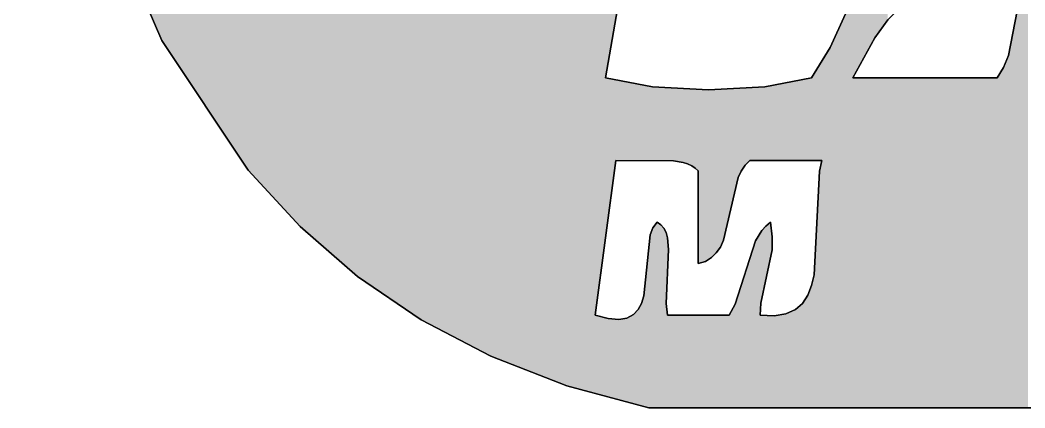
# Model space of a CAD drawing. Extents: x 15.2 to 16.8, y 8.5 to 9.48.
# Drawn here: x 15.3151 to 15.6401, y 8.5017 to 8.627 of the extents above; entities that cross this region are included whole.
import ezdxf

# ---------------------------------------------------------------- set-up
doc = ezdxf.new("R2010")
doc.units = 0
doc.layers.add('LAYER_1', color=7, linetype='CONTINUOUS')

# ---------------------------------------------------------------- blocks, each defined once
blk = doc.blocks.new('*U9')
at = {"layer": 'LAYER_1', "color": 2}
for points in [[(15.48375, 8.51194), (15.47583, 9.26995), (15.48375, 9.27245)], [(15.48389, 8.51189), (15.48375, 9.27245), (15.48389, 9.27249)], [(15.48375, 8.51194), (15.48375, 9.27245), (15.48389, 8.51189)], [(15.48444, 8.51167), (15.48389, 9.27249), (15.48444, 9.27267)], [(15.48389, 8.51189), (15.48389, 9.27249), (15.48444, 8.51167)], [(15.46736, 8.51834), (15.45722, 9.26407), (15.46736, 9.26727)], [(15.46847, 8.5179), (15.46736, 9.26727), (15.46847, 9.26763)], [(15.46736, 8.51834), (15.46736, 9.26727), (15.46847, 8.5179)], [(15.46944, 8.51753), (15.46847, 9.26763), (15.46944, 9.26793)], [(15.46847, 8.5179), (15.46847, 9.26763), (15.46944, 8.51753)], [(15.46972, 8.51742), (15.46944, 9.26793), (15.46972, 9.26802)], [(15.46944, 8.51753), (15.46944, 9.26793), (15.46972, 8.51742)], [(15.47083, 8.51698), (15.46972, 9.26802), (15.47083, 9.26837)], [(15.46972, 8.51742), (15.46972, 9.26802), (15.47083, 8.51698)], [(15.47236, 8.51639), (15.47083, 9.26837), (15.47236, 9.26885)], [(15.47083, 8.51698), (15.47083, 9.26837), (15.47236, 8.51639)], [(15.47583, 8.51503), (15.47236, 9.26885), (15.47583, 9.26995)], [(15.47236, 8.51639), (15.47236, 9.26885), (15.47583, 8.51503)], [(15.47583, 8.51503), (15.47583, 9.26995), (15.48375, 8.51194)], [(15.45722, 8.52365), (15.4518, 9.26236), (15.45722, 9.26407)], [(15.45722, 8.52365), (15.45722, 9.26407), (15.46736, 8.51834)], [(15.44847, 8.52824), (15.44486, 9.26017), (15.44847, 9.26131)], [(15.4518, 8.5265), (15.44847, 9.26131), (15.4518, 9.26236)], [(15.44847, 8.52824), (15.44847, 9.26131), (15.4518, 8.5265)], [(15.4518, 8.5265), (15.4518, 9.26236), (15.45722, 8.52365)], [(15.43861, 8.5344), (15.43319, 9.25551), (15.43861, 9.25819)], [(15.44486, 8.53014), (15.43861, 9.25819), (15.44486, 9.26017)], [(15.43861, 8.5344), (15.43861, 9.25819), (15.44486, 8.53014)], [(15.44486, 8.53014), (15.44486, 9.26017), (15.44847, 8.52824)], [(15.4318, 8.53904), (15.4243, 9.2511), (15.4318, 9.25482)], [(15.43319, 8.5381), (15.4318, 9.25482), (15.43319, 9.25551)], [(15.4318, 8.53904), (15.4318, 9.25482), (15.43319, 8.5381)], [(15.43319, 8.5381), (15.43319, 9.25551), (15.43861, 8.5344)], [(15.4243, 8.54416), (15.41945, 9.2487), (15.4243, 9.2511)], [(15.4243, 8.54416), (15.4243, 9.2511), (15.4318, 8.53904)], [(15.41819, 8.54945), (15.40722, 9.24264), (15.41819, 9.24807)], [(15.41945, 8.54837), (15.41819, 9.24807), (15.41945, 9.2487)], [(15.41819, 8.54945), (15.41819, 9.24807), (15.41945, 8.54837)], [(15.41945, 8.54837), (15.41945, 9.2487), (15.4243, 8.54416)], [(15.40569, 8.56028), (15.39625, 9.2372), (15.40569, 9.24188)], [(15.40584, 8.56015), (15.40569, 9.24188), (15.40584, 9.24195)], [(15.40569, 8.56028), (15.40569, 9.24188), (15.40584, 8.56015)], [(15.40722, 8.55895), (15.40584, 9.24195), (15.40722, 9.24264)], [(15.40584, 8.56015), (15.40584, 9.24195), (15.40722, 8.55895)], [(15.40722, 8.55895), (15.40722, 9.24264), (15.41819, 8.54945)], [(15.39181, 8.57532), (15.38889, 9.23149), (15.39181, 9.235)], [(15.395, 8.57186), (15.39181, 9.235), (15.395, 9.23658)], [(15.39181, 8.57532), (15.39181, 9.235), (15.395, 8.57186)], [(15.39625, 8.57051), (15.395, 9.23658), (15.39625, 9.2372)], [(15.395, 8.57186), (15.395, 9.23658), (15.39625, 8.57051)], [(15.39625, 8.57051), (15.39625, 9.2372), (15.40569, 8.56028)], [(15.38889, 8.57848), (15.38639, 9.22848), (15.38889, 9.23149)], [(15.38889, 8.57848), (15.38889, 9.23149), (15.39181, 8.57532)], [(15.38639, 8.58224), (15.38542, 9.22731), (15.38639, 9.22848)], [(15.38639, 8.58224), (15.38639, 9.22848), (15.38889, 8.57848)], [(15.38542, 8.58369), (15.37736, 9.21762), (15.38542, 9.22731)], [(15.38542, 8.58369), (15.38542, 9.22731), (15.38639, 8.58224)], [(15.37736, 8.5958), (15.37069, 9.20959), (15.37736, 9.21762)], [(15.37736, 8.5958), (15.37736, 9.21762), (15.38542, 8.58369)], [(15.37069, 8.60581), (15.3693, 9.20792), (15.37069, 9.20959)], [(15.37069, 8.60581), (15.37069, 9.20959), (15.37736, 8.5958)], [(15.3693, 8.6079), (15.36847, 9.20692), (15.3693, 9.20792)], [(15.36847, 8.60916), (15.36847, 9.20692), (15.3693, 8.6079)], [(15.3693, 8.6079), (15.3693, 9.20792), (15.37069, 8.60581)], [(15.36847, 8.60916), (15.36555, 9.06843), (15.36847, 9.07834)], [(15.36555, 8.61354), (15.3618, 9.05569), (15.36555, 9.06843)], [(15.36555, 8.61354), (15.36555, 9.06843), (15.36847, 8.60916)], [(15.36098, 8.62042), (15.35972, 9.04862), (15.36098, 9.05288)], [(15.3618, 8.61917), (15.36098, 9.05288), (15.3618, 9.05569)], [(15.36098, 8.62042), (15.36098, 9.05288), (15.3618, 8.61917)], [(15.3618, 8.61917), (15.3618, 9.05569), (15.36555, 8.61354)], [(15.35972, 8.62333), (15.35194, 9.02219), (15.35972, 9.04862)], [(15.35972, 8.62333), (15.35972, 9.04862), (15.36098, 8.62042)], [(15.48444, 8.51167), (15.48444, 9.02833), (15.48736, 8.51054)], [(15.35194, 8.64141), (15.35194, 9.02219), (15.35972, 8.62333)], [(15.48736, 8.51054), (15.48736, 8.96715), (15.48778, 8.51037)], [(15.48778, 8.51037), (15.48778, 8.95833), (15.48889, 8.50994)], [(15.48889, 8.50994), (15.48889, 8.95647), (15.49014, 8.50945)], [(15.49014, 8.50945), (15.49014, 8.95438), (15.49097, 8.50913)], [(15.49097, 8.50913), (15.49097, 8.95299), (15.49167, 8.50886)], [(15.49167, 8.50886), (15.49167, 8.95183), (15.49181, 8.5088)], [(15.49181, 8.5088), (15.49181, 8.95159), (15.49194, 8.50875)], [(15.49194, 8.50875), (15.49194, 8.95137), (15.49542, 8.50782)], [(15.49542, 8.50782), (15.49542, 8.94556), (15.50111, 8.5063)], [(15.595, 8.62611), (15.59153, 8.66673), (15.595, 8.68059)], [(15.59153, 8.62126), (15.59097, 8.66451), (15.59153, 8.66673)], [(15.59097, 8.62024), (15.58778, 8.65175), (15.59097, 8.66451)], [(15.58778, 8.61441), (15.58639, 8.64623), (15.58778, 8.65175)], [(15.64111, 8.50167), (15.63902, 8.63757), (15.64111, 8.64826)], [(15.58639, 8.61188), (15.58486, 8.64011), (15.58639, 8.64623)], [(15.58486, 8.60909), (15.58472, 8.63956), (15.58486, 8.64011)], [(15.58403, 8.50167), (15.5832, 8.63347), (15.58403, 8.63677)], [(15.58445, 8.50167), (15.58403, 8.63677), (15.58445, 8.63845)], [(15.58472, 8.60884), (15.58445, 8.63845), (15.58472, 8.63956)], [(15.63902, 8.50167), (15.63472, 8.61556), (15.63902, 8.63757)], [(15.5832, 8.50167), (15.58222, 8.62957), (15.5832, 8.63347)], [(15.58111, 8.50167), (15.5807, 8.62602), (15.58111, 8.62691)], [(15.58181, 8.50167), (15.58111, 8.62691), (15.58181, 8.62843)], [(15.58209, 8.50167), (15.58181, 8.62843), (15.58209, 8.62903)], [(15.58222, 8.50167), (15.58209, 8.62903), (15.58222, 8.62957)], [(15.58014, 8.50167), (15.57958, 8.62361), (15.58014, 8.62481)], [(15.5807, 8.50167), (15.58014, 8.62481), (15.5807, 8.62602)], [(15.57847, 8.50167), (15.57806, 8.62031), (15.57847, 8.6212)], [(15.57945, 8.50167), (15.57847, 8.6212), (15.57945, 8.62332)], [(15.57958, 8.50167), (15.57945, 8.62332), (15.57958, 8.62361)], [(15.57652, 8.50167), (15.57542, 8.61545), (15.57652, 8.61727)], [(15.57708, 8.50167), (15.57652, 8.61727), (15.57708, 8.61819)], [(15.57791, 8.50167), (15.57708, 8.61819), (15.57791, 8.62)], [(15.57806, 8.50167), (15.57791, 8.62), (15.57806, 8.62031)], [(15.57514, 8.50167), (15.57444, 8.61383), (15.57514, 8.61499)], [(15.57528, 8.50167), (15.57514, 8.61499), (15.57528, 8.61521)], [(15.57542, 8.50167), (15.57528, 8.61521), (15.57542, 8.61545)], [(15.63472, 8.50167), (15.63319, 8.61167), (15.63472, 8.61556)], [(15.57292, 8.58167), (15.57195, 8.60971), (15.57292, 8.61131)], [(15.57361, 8.58167), (15.57292, 8.61131), (15.57361, 8.61245)], [(15.57389, 8.58167), (15.57361, 8.61245), (15.57389, 8.61291)], [(15.57444, 8.58167), (15.57389, 8.61291), (15.57444, 8.61383)], [(15.63319, 8.50167), (15.63181, 8.60945), (15.63319, 8.61167)], [(15.50778, 8.58167), (15.50778, 8.60769), (15.50875, 8.58166)], [(15.50875, 8.58166), (15.50875, 8.6075), (15.51139, 8.58164)], [(15.56681, 8.58167), (15.56584, 8.60731), (15.56681, 8.6075)], [(15.56694, 8.58167), (15.56681, 8.6075), (15.56694, 8.60753)], [(15.56778, 8.58167), (15.56694, 8.60753), (15.56778, 8.60769)], [(15.56792, 8.58167), (15.56778, 8.60769), (15.56792, 8.60772)], [(15.5682, 8.58167), (15.56792, 8.60772), (15.5682, 8.60777)], [(15.56903, 8.58167), (15.5682, 8.60777), (15.56903, 8.60793)], [(15.56917, 8.58167), (15.56903, 8.60793), (15.56917, 8.60796)], [(15.56986, 8.58167), (15.56917, 8.60796), (15.56986, 8.60809)], [(15.57, 8.58167), (15.56986, 8.60809), (15.57, 8.60812)], [(15.57014, 8.58167), (15.57, 8.60812), (15.57014, 8.60814)], [(15.57041, 8.58167), (15.57014, 8.60814), (15.57041, 8.6082)], [(15.57097, 8.58167), (15.57041, 8.6082), (15.57097, 8.6083)], [(15.57111, 8.58167), (15.57097, 8.6083), (15.57111, 8.60833)], [(15.5718, 8.58167), (15.57111, 8.60833), (15.5718, 8.60947)], [(15.57195, 8.58167), (15.5718, 8.60947), (15.57195, 8.60971)], [(15.63181, 8.50167), (15.63111, 8.60833), (15.63181, 8.60945)], [(15.51139, 8.58164), (15.51139, 8.60699), (15.51348, 8.58162)], [(15.51348, 8.58162), (15.51348, 8.60659), (15.515, 8.58161)], [(15.515, 8.58161), (15.515, 8.6063), (15.51514, 8.58161)], [(15.51514, 8.58161), (15.51514, 8.60627), (15.51611, 8.5816)], [(15.51611, 8.5816), (15.51611, 8.60608), (15.51681, 8.5816)], [(15.51681, 8.5816), (15.51681, 8.60595), (15.51847, 8.58159)], [(15.51847, 8.58159), (15.51847, 8.60563), (15.51889, 8.58158)], [(15.51889, 8.58158), (15.51889, 8.60555), (15.51959, 8.58158)], [(15.51959, 8.58158), (15.51959, 8.60541), (15.51972, 8.58158)], [(15.51972, 8.58158), (15.51972, 8.60541), (15.5207, 8.58157)], [(15.5207, 8.58157), (15.5207, 8.60535), (15.52111, 8.58157)], [(15.52111, 8.58157), (15.52111, 8.60533), (15.52236, 8.58156)], [(15.52236, 8.58156), (15.52236, 8.60527), (15.52334, 8.58155)], [(15.52334, 8.58155), (15.52334, 8.60521), (15.52403, 8.58155)], [(15.52403, 8.58155), (15.52403, 8.60518), (15.52444, 8.58154)], [(15.52444, 8.58154), (15.52444, 8.60515), (15.52486, 8.58154)], [(15.52486, 8.58154), (15.52486, 8.60513), (15.52639, 8.58153)], [(15.52639, 8.58153), (15.52639, 8.60505), (15.52722, 8.58138)], [(15.52722, 8.58138), (15.52722, 8.605), (15.52958, 8.58097)], [(15.52958, 8.58097), (15.52958, 8.60488), (15.53097, 8.58055)], [(15.53097, 8.58055), (15.53097, 8.6048), (15.53236, 8.57986)], [(15.53236, 8.57986), (15.53236, 8.60473), (15.53347, 8.57917)], [(15.53347, 8.57917), (15.53347, 8.60467), (15.53444, 8.57833)], [(15.53875, 8.55028), (15.53778, 8.60444), (15.53875, 8.60449)], [(15.54028, 8.55181), (15.53875, 8.60449), (15.54028, 8.60457)], [(15.54042, 8.552), (15.54028, 8.60457), (15.54042, 8.60458)], [(15.54167, 8.55362), (15.54042, 8.60458), (15.54167, 8.60465)], [(15.54264, 8.55583), (15.54167, 8.60465), (15.54264, 8.6047)], [(15.54445, 8.5636), (15.54264, 8.6047), (15.54445, 8.6048)], [(15.54639, 8.57193), (15.54445, 8.6048), (15.54639, 8.6049)], [(15.54736, 8.57612), (15.54639, 8.6049), (15.54736, 8.60495)], [(15.54778, 8.577), (15.54736, 8.60495), (15.54778, 8.60497)], [(15.54833, 8.57819), (15.54778, 8.60497), (15.54833, 8.605)], [(15.54958, 8.58013), (15.54833, 8.605), (15.54958, 8.60507)], [(15.55042, 8.58097), (15.54958, 8.60507), (15.55042, 8.60512)], [(15.55111, 8.58167), (15.55042, 8.60512), (15.55111, 8.60515)], [(15.55278, 8.58167), (15.55111, 8.60515), (15.55278, 8.60524)], [(15.55292, 8.58167), (15.55278, 8.60524), (15.55292, 8.60525)], [(15.55417, 8.58167), (15.55292, 8.60525), (15.55417, 8.60532)], [(15.55444, 8.58167), (15.55417, 8.60532), (15.55444, 8.60533)], [(15.55459, 8.58167), (15.55444, 8.60533), (15.55459, 8.60534)], [(15.55472, 8.58167), (15.55459, 8.60534), (15.55472, 8.60535)], [(15.555, 8.58167), (15.55472, 8.60535), (15.555, 8.60536)], [(15.55597, 8.58167), (15.555, 8.60536), (15.55597, 8.60541)], [(15.55611, 8.58167), (15.55597, 8.60541), (15.55611, 8.60544)], [(15.55625, 8.58167), (15.55611, 8.60544), (15.55625, 8.60547)], [(15.55778, 8.58167), (15.55625, 8.60547), (15.55778, 8.60576)], [(15.55819, 8.58167), (15.55778, 8.60576), (15.55819, 8.60584)], [(15.55834, 8.58167), (15.55819, 8.60584), (15.55834, 8.60587)], [(15.55847, 8.58167), (15.55834, 8.60587), (15.55847, 8.6059)], [(15.55861, 8.58167), (15.55847, 8.6059), (15.55861, 8.60592)], [(15.55889, 8.58167), (15.55861, 8.60592), (15.55889, 8.60598)], [(15.55903, 8.58167), (15.55889, 8.60598), (15.55903, 8.606)], [(15.55916, 8.58167), (15.55903, 8.606), (15.55916, 8.60603)], [(15.55944, 8.58167), (15.55916, 8.60603), (15.55944, 8.60608)], [(15.55972, 8.58167), (15.55944, 8.60608), (15.55972, 8.60614)], [(15.55986, 8.58167), (15.55972, 8.60614), (15.55986, 8.60616)], [(15.56028, 8.58167), (15.55986, 8.60616), (15.56028, 8.60624)], [(15.5607, 8.58167), (15.56028, 8.60624), (15.5607, 8.60632)], [(15.56083, 8.58167), (15.5607, 8.60632), (15.56083, 8.60635)], [(15.56111, 8.58167), (15.56083, 8.60635), (15.56111, 8.6064)], [(15.56125, 8.58167), (15.56111, 8.6064), (15.56125, 8.60643)], [(15.56139, 8.58167), (15.56125, 8.60643), (15.56139, 8.60646)], [(15.56181, 8.58167), (15.56139, 8.60646), (15.56181, 8.60654)], [(15.56194, 8.58167), (15.56181, 8.60654), (15.56194, 8.60657)], [(15.56209, 8.58167), (15.56194, 8.60657), (15.56209, 8.60659)], [(15.56236, 8.58167), (15.56209, 8.60659), (15.56236, 8.60665)], [(15.56278, 8.58167), (15.56236, 8.60665), (15.56278, 8.60673)], [(15.56306, 8.58167), (15.56278, 8.60673), (15.56306, 8.60678)], [(15.56333, 8.58167), (15.56306, 8.60678), (15.56333, 8.60683)], [(15.56375, 8.58167), (15.56333, 8.60683), (15.56375, 8.60691)], [(15.56445, 8.58167), (15.56375, 8.60691), (15.56445, 8.60705)], [(15.56514, 8.58167), (15.56445, 8.60705), (15.56514, 8.60718)], [(15.56584, 8.58167), (15.56514, 8.60718), (15.56584, 8.60731)], [(15.57444, 8.50167), (15.57389, 8.57935), (15.57444, 8.58167)], [(15.57361, 8.50167), (15.57292, 8.56426), (15.57361, 8.57819)], [(15.57389, 8.50167), (15.57361, 8.57819), (15.57389, 8.57935)], [(15.57292, 8.50167), (15.57195, 8.54472), (15.57292, 8.56426)], [(15.51959, 8.50167), (15.51889, 8.55764), (15.51959, 8.5595)], [(15.51972, 8.50167), (15.51959, 8.5595), (15.51972, 8.55986)], [(15.5207, 8.50167), (15.51972, 8.55986), (15.5207, 8.56113)], [(15.52111, 8.50167), (15.5207, 8.56113), (15.52111, 8.56167)], [(15.555, 8.53687), (15.55472, 8.55858), (15.555, 8.55903)], [(15.55597, 8.5415), (15.555, 8.55903), (15.55597, 8.5601)], [(15.55611, 8.54217), (15.55597, 8.5601), (15.55611, 8.56026)], [(15.55625, 8.54282), (15.55611, 8.56026), (15.55625, 8.56041)], [(15.55778, 8.55012), (15.55625, 8.56041), (15.55778, 8.56167)], [(15.51889, 8.50167), (15.51847, 8.55373), (15.51889, 8.55764)], [(15.55292, 8.50167), (15.55278, 8.55524), (15.55292, 8.55569)], [(15.55417, 8.50167), (15.55292, 8.55569), (15.55417, 8.55769)], [(15.55444, 8.50167), (15.55417, 8.55769), (15.55444, 8.55814)], [(15.55459, 8.53366), (15.55444, 8.55814), (15.55459, 8.55836)], [(15.55472, 8.53555), (15.55459, 8.55836), (15.55472, 8.55858)], [(15.51847, 8.50167), (15.51681, 8.53792), (15.51847, 8.55373)], [(15.55278, 8.50167), (15.55111, 8.55002), (15.55278, 8.55524)], [(15.55111, 8.50167), (15.55042, 8.54782), (15.55111, 8.55002)], [(15.55042, 8.50167), (15.54958, 8.54519), (15.55042, 8.54782)], [(15.54958, 8.50167), (15.54833, 8.54127), (15.54958, 8.54519)], [(15.5718, 8.50167), (15.57111, 8.54125), (15.5718, 8.54413)], [(15.57195, 8.50167), (15.5718, 8.54413), (15.57195, 8.54472)], [(15.54778, 8.50167), (15.54736, 8.53822), (15.54778, 8.53952)], [(15.54833, 8.50167), (15.54778, 8.53952), (15.54833, 8.54127)], [(15.57041, 8.50167), (15.57014, 8.53877), (15.57041, 8.53947)], [(15.57097, 8.50167), (15.57041, 8.53947), (15.57097, 8.54088)], [(15.57111, 8.50167), (15.57097, 8.54088), (15.57111, 8.54125)], [(15.51681, 8.50211), (15.51611, 8.53541), (15.51681, 8.53792)], [(15.51681, 8.50211), (15.51681, 8.53792), (15.51847, 8.50167)], [(15.54736, 8.50167), (15.54639, 8.53514), (15.54736, 8.53822)], [(15.56903, 8.50167), (15.5682, 8.53541), (15.56903, 8.53674)], [(15.56917, 8.50167), (15.56903, 8.53674), (15.56917, 8.53696)], [(15.56986, 8.50167), (15.56917, 8.53696), (15.56986, 8.53806)], [(15.57, 8.50167), (15.56986, 8.53806), (15.57, 8.53842)], [(15.57014, 8.50167), (15.57, 8.53842), (15.57014, 8.53877)], [(15.515, 8.50259), (15.51348, 8.53181), (15.515, 8.53347)], [(15.51514, 8.50256), (15.515, 8.53347), (15.51514, 8.53371)], [(15.515, 8.50259), (15.515, 8.53347), (15.51514, 8.50256)], [(15.51611, 8.5023), (15.51514, 8.53371), (15.51611, 8.53541)], [(15.51514, 8.50256), (15.51514, 8.53371), (15.51611, 8.5023)], [(15.51611, 8.5023), (15.51611, 8.53541), (15.51681, 8.50211)], [(15.54639, 8.50167), (15.54445, 8.53167), (15.54639, 8.53514)], [(15.56445, 8.50167), (15.56375, 8.53252), (15.56445, 8.53284)], [(15.56514, 8.50167), (15.56445, 8.53284), (15.56514, 8.53316)], [(15.56584, 8.50167), (15.56514, 8.53316), (15.56584, 8.53347)], [(15.56681, 8.50167), (15.56584, 8.53347), (15.56681, 8.53427)], [(15.56694, 8.50167), (15.56681, 8.53427), (15.56694, 8.53438)], [(15.56778, 8.50167), (15.56694, 8.53438), (15.56778, 8.53507)], [(15.56792, 8.50167), (15.56778, 8.53507), (15.56792, 8.53519)], [(15.5682, 8.50167), (15.56792, 8.53519), (15.5682, 8.53541)], [(15.50111, 8.5063), (15.50111, 8.53167), (15.50444, 8.50541)], [(15.50444, 8.50541), (15.50444, 8.53078), (15.50458, 8.50537)], [(15.50458, 8.50537), (15.50458, 8.53074), (15.50528, 8.50519)], [(15.50528, 8.50519), (15.50528, 8.53056), (15.50778, 8.50452)], [(15.50778, 8.50452), (15.50778, 8.53035), (15.50875, 8.50426)], [(15.51139, 8.50356), (15.50875, 8.53027), (15.51139, 8.53069)], [(15.50875, 8.50426), (15.50875, 8.53027), (15.51139, 8.50356)], [(15.51348, 8.503), (15.51139, 8.53069), (15.51348, 8.53181)], [(15.51139, 8.50356), (15.51139, 8.53069), (15.51348, 8.503)], [(15.51348, 8.503), (15.51348, 8.53181), (15.515, 8.50259)], [(15.55916, 8.50167), (15.55903, 8.53139), (15.55916, 8.53141)], [(15.55944, 8.50167), (15.55916, 8.53141), (15.55944, 8.53146)], [(15.55972, 8.50167), (15.55944, 8.53146), (15.55972, 8.53151)], [(15.55986, 8.50167), (15.55972, 8.53151), (15.55986, 8.53154)], [(15.56028, 8.50167), (15.55986, 8.53154), (15.56028, 8.53162)], [(15.5607, 8.50167), (15.56028, 8.53162), (15.5607, 8.53169)], [(15.56083, 8.50167), (15.5607, 8.53169), (15.56083, 8.53172)], [(15.56111, 8.50167), (15.56083, 8.53172), (15.56111, 8.53177)], [(15.56125, 8.50167), (15.56111, 8.53177), (15.56125, 8.5318)], [(15.56139, 8.50167), (15.56125, 8.5318), (15.56139, 8.53182)], [(15.56181, 8.50167), (15.56139, 8.53182), (15.56181, 8.5319)], [(15.56194, 8.50167), (15.56181, 8.5319), (15.56194, 8.53192)], [(15.56209, 8.50167), (15.56194, 8.53192), (15.56209, 8.53195)], [(15.56236, 8.50167), (15.56209, 8.53195), (15.56236, 8.532)], [(15.56278, 8.50167), (15.56236, 8.532), (15.56278, 8.53208)], [(15.56306, 8.50167), (15.56278, 8.53208), (15.56306, 8.5322)], [(15.56333, 8.50167), (15.56306, 8.5322), (15.56333, 8.53233)], [(15.56375, 8.50167), (15.56333, 8.53233), (15.56375, 8.53252)]]:
    blk.add_solid(points, dxfattribs=at)
at = {"layer": 'LAYER_1', "color": 2, "extrusion": (0, 0, -1)}
for points in [[(-15.48736, 8.51054), (-15.48444, 9.02833), (-15.48736, 8.96715)], [(-15.48778, 8.51037), (-15.48736, 8.96715), (-15.48778, 8.95833)], [(-15.48889, 8.50994), (-15.48778, 8.95833), (-15.48889, 8.95647)], [(-15.49014, 8.50945), (-15.48889, 8.95647), (-15.49014, 8.95438)], [(-15.49097, 8.50913), (-15.49014, 8.95438), (-15.49097, 8.95299)], [(-15.49167, 8.50886), (-15.49097, 8.95299), (-15.49167, 8.95183)], [(-15.49181, 8.5088), (-15.49167, 8.95183), (-15.49181, 8.95159)], [(-15.49194, 8.50875), (-15.49181, 8.95159), (-15.49194, 8.95137)], [(-15.49542, 8.50782), (-15.49194, 8.95137), (-15.49542, 8.94556)], [(-15.50111, 8.5063), (-15.49542, 8.94556), (-15.50111, 8.93856)], [(-15.50111, 8.53167), (-15.50111, 8.93856), (-15.50444, 8.55664)], [(-15.50444, 8.55664), (-15.50111, 8.93856), (-15.50444, 8.93447)], [(-15.50444, 8.60833), (-15.50444, 8.93447), (-15.50458, 8.60915)], [(-15.50458, 8.60915), (-15.50444, 8.93447), (-15.50458, 8.9343)], [(-15.50458, 8.60915), (-15.50458, 8.9343), (-15.50528, 8.61313)], [(-15.50528, 8.61313), (-15.50458, 8.9343), (-15.50528, 8.93365)], [(-15.50528, 8.61313), (-15.50528, 8.93365), (-15.50778, 8.62751)], [(-15.595, 8.62611), (-15.595, 8.68059), (-15.5957, 8.62709)], [(-15.59153, 8.62126), (-15.59153, 8.66673), (-15.595, 8.62611)], [(-15.59097, 8.62024), (-15.59097, 8.66451), (-15.59153, 8.62126)], [(-15.58778, 8.61441), (-15.58778, 8.65175), (-15.59097, 8.62024)], [(-15.58639, 8.61188), (-15.58639, 8.64623), (-15.58778, 8.61441)], [(-15.58486, 8.60909), (-15.58486, 8.64011), (-15.58639, 8.61188)], [(-15.58403, 8.50167), (-15.58403, 8.63677), (-15.58445, 8.50167)], [(-15.58445, 8.60833), (-15.58445, 8.63845), (-15.58472, 8.60884)], [(-15.58472, 8.60884), (-15.58472, 8.63956), (-15.58486, 8.60909)], [(-15.63902, 8.50167), (-15.63902, 8.63757), (-15.64111, 8.50167)], [(-15.5832, 8.50167), (-15.5832, 8.63347), (-15.58403, 8.50167)], [(-15.58111, 8.50167), (-15.58111, 8.62691), (-15.58181, 8.50167)], [(-15.58181, 8.50167), (-15.58181, 8.62843), (-15.58209, 8.50167)], [(-15.58209, 8.50167), (-15.58209, 8.62903), (-15.58222, 8.50167)], [(-15.58222, 8.50167), (-15.58222, 8.62957), (-15.5832, 8.50167)], [(-15.58014, 8.50167), (-15.58014, 8.62481), (-15.5807, 8.50167)], [(-15.5807, 8.50167), (-15.5807, 8.62602), (-15.58111, 8.50167)], [(-15.57847, 8.50167), (-15.57847, 8.6212), (-15.57945, 8.50167)], [(-15.57945, 8.50167), (-15.57945, 8.62332), (-15.57958, 8.50167)], [(-15.57958, 8.50167), (-15.57958, 8.62361), (-15.58014, 8.50167)], [(-15.57652, 8.50167), (-15.57652, 8.61727), (-15.57708, 8.50167)], [(-15.57708, 8.50167), (-15.57708, 8.61819), (-15.57791, 8.50167)], [(-15.57791, 8.50167), (-15.57791, 8.62), (-15.57806, 8.50167)], [(-15.57806, 8.50167), (-15.57806, 8.62031), (-15.57847, 8.50167)], [(-15.57514, 8.50167), (-15.57514, 8.61499), (-15.57528, 8.50167)], [(-15.57528, 8.50167), (-15.57528, 8.61521), (-15.57542, 8.50167)], [(-15.57542, 8.50167), (-15.57542, 8.61545), (-15.57652, 8.50167)], [(-15.63472, 8.50167), (-15.63472, 8.61556), (-15.63902, 8.50167)], [(-15.57292, 8.58167), (-15.57292, 8.61131), (-15.57361, 8.58167)], [(-15.57361, 8.58167), (-15.57361, 8.61245), (-15.57389, 8.58167)], [(-15.57389, 8.58167), (-15.57389, 8.61291), (-15.57444, 8.58167)], [(-15.57444, 8.50167), (-15.57444, 8.61383), (-15.57514, 8.50167)], [(-15.63319, 8.50167), (-15.63319, 8.61167), (-15.63472, 8.50167)], [(-15.50444, 8.55664), (-15.50444, 8.60833), (-15.50458, 8.55771)], [(-15.50458, 8.55771), (-15.50444, 8.60833), (-15.50458, 8.6083)], [(-15.50458, 8.55771), (-15.50458, 8.6083), (-15.50528, 8.5629)], [(-15.50528, 8.5629), (-15.50458, 8.6083), (-15.50528, 8.60817)], [(-15.50528, 8.5629), (-15.50528, 8.60817), (-15.50778, 8.58167)], [(-15.50778, 8.58167), (-15.50528, 8.60817), (-15.50778, 8.60769)], [(-15.50875, 8.58166), (-15.50778, 8.60769), (-15.50875, 8.6075)], [(-15.51139, 8.58164), (-15.50875, 8.6075), (-15.51139, 8.60699)], [(-15.56681, 8.58167), (-15.56681, 8.6075), (-15.56694, 8.58167)], [(-15.56694, 8.58167), (-15.56694, 8.60753), (-15.56778, 8.58167)], [(-15.56778, 8.58167), (-15.56778, 8.60769), (-15.56792, 8.58167)], [(-15.56792, 8.58167), (-15.56792, 8.60772), (-15.5682, 8.58167)], [(-15.5682, 8.58167), (-15.5682, 8.60777), (-15.56903, 8.58167)], [(-15.56903, 8.58167), (-15.56903, 8.60793), (-15.56917, 8.58167)], [(-15.56917, 8.58167), (-15.56917, 8.60796), (-15.56986, 8.58167)], [(-15.56986, 8.58167), (-15.56986, 8.60809), (-15.57, 8.58167)], [(-15.57, 8.58167), (-15.57, 8.60812), (-15.57014, 8.58167)], [(-15.57014, 8.58167), (-15.57014, 8.60814), (-15.57041, 8.58167)], [(-15.57041, 8.58167), (-15.57041, 8.6082), (-15.57097, 8.58167)], [(-15.57097, 8.58167), (-15.57097, 8.6083), (-15.57111, 8.58167)], [(-15.57111, 8.58167), (-15.57111, 8.60833), (-15.5718, 8.58167)], [(-15.5718, 8.58167), (-15.5718, 8.60947), (-15.57195, 8.58167)], [(-15.57195, 8.58167), (-15.57195, 8.60971), (-15.57292, 8.58167)], [(-15.58445, 8.50167), (-15.58445, 8.60833), (-15.58472, 8.50167)], [(-15.58472, 8.50167), (-15.58445, 8.60833), (-15.58472, 8.60833)], [(-15.58472, 8.50167), (-15.58472, 8.60833), (-15.58486, 8.50167)], [(-15.58486, 8.50167), (-15.58472, 8.60833), (-15.58486, 8.60833)], [(-15.58486, 8.50167), (-15.58486, 8.60833), (-15.58639, 8.50167)], [(-15.58639, 8.50167), (-15.58486, 8.60833), (-15.58639, 8.60833)], [(-15.58639, 8.50167), (-15.58639, 8.60833), (-15.58778, 8.50167)], [(-15.58778, 8.50167), (-15.58639, 8.60833), (-15.58778, 8.60833)], [(-15.58778, 8.50167), (-15.58778, 8.60833), (-15.59097, 8.50167)], [(-15.59097, 8.50167), (-15.58778, 8.60833), (-15.59097, 8.60833)], [(-15.59097, 8.50167), (-15.59097, 8.60833), (-15.59153, 8.50167)], [(-15.59153, 8.50167), (-15.59097, 8.60833), (-15.59153, 8.60833)], [(-15.59153, 8.50167), (-15.59153, 8.60833), (-15.595, 8.50167)], [(-15.595, 8.50167), (-15.59153, 8.60833), (-15.595, 8.60833)], [(-15.595, 8.50167), (-15.595, 8.60833), (-15.5957, 8.50167)], [(-15.5957, 8.50167), (-15.595, 8.60833), (-15.5957, 8.60833)], [(-15.5957, 8.50167), (-15.5957, 8.60833), (-15.59597, 8.50167)], [(-15.59597, 8.50167), (-15.5957, 8.60833), (-15.59597, 8.60833)], [(-15.59597, 8.50167), (-15.59597, 8.60833), (-15.59639, 8.50167)], [(-15.59639, 8.50167), (-15.59597, 8.60833), (-15.59639, 8.60833)], [(-15.59639, 8.50167), (-15.59639, 8.60833), (-15.59667, 8.50167)], [(-15.59667, 8.50167), (-15.59639, 8.60833), (-15.59667, 8.60833)], [(-15.59667, 8.50167), (-15.59667, 8.60833), (-15.59778, 8.50167)], [(-15.59778, 8.50167), (-15.59667, 8.60833), (-15.59778, 8.60833)], [(-15.59778, 8.50167), (-15.59778, 8.60833), (-15.59819, 8.50167)], [(-15.59819, 8.50167), (-15.59778, 8.60833), (-15.59819, 8.60833)], [(-15.59819, 8.50167), (-15.59819, 8.60833), (-15.59847, 8.50167)], [(-15.59847, 8.50167), (-15.59819, 8.60833), (-15.59847, 8.60833)], [(-15.59847, 8.50167), (-15.59847, 8.60833), (-15.5993, 8.50167)], [(-15.5993, 8.50167), (-15.59847, 8.60833), (-15.5993, 8.60833)], [(-15.5993, 8.50167), (-15.5993, 8.60833), (-15.59986, 8.50167)], [(-15.59986, 8.50167), (-15.5993, 8.60833), (-15.59986, 8.60833)], [(-15.59986, 8.50167), (-15.59986, 8.60833), (-15.60042, 8.50167)], [(-15.60042, 8.50167), (-15.59986, 8.60833), (-15.60042, 8.60833)], [(-15.60042, 8.50167), (-15.60042, 8.60833), (-15.60111, 8.50167)], [(-15.60111, 8.50167), (-15.60042, 8.60833), (-15.60111, 8.60833)], [(-15.60111, 8.50167), (-15.60111, 8.60833), (-15.60139, 8.50167)], [(-15.60139, 8.50167), (-15.60111, 8.60833), (-15.60139, 8.60833)], [(-15.60139, 8.50167), (-15.60139, 8.60833), (-15.60181, 8.50167)], [(-15.60181, 8.50167), (-15.60139, 8.60833), (-15.60181, 8.60833)], [(-15.60181, 8.50167), (-15.60181, 8.60833), (-15.60389, 8.50167)], [(-15.60389, 8.50167), (-15.60181, 8.60833), (-15.60389, 8.60833)], [(-15.60389, 8.50167), (-15.60389, 8.60833), (-15.60444, 8.50167)], [(-15.60444, 8.50167), (-15.60389, 8.60833), (-15.60444, 8.60833)], [(-15.60444, 8.50167), (-15.60444, 8.60833), (-15.60639, 8.50167)], [(-15.60639, 8.50167), (-15.60444, 8.60833), (-15.60639, 8.60833)], [(-15.60639, 8.50167), (-15.60639, 8.60833), (-15.6075, 8.50167)], [(-15.6075, 8.50167), (-15.60639, 8.60833), (-15.6075, 8.60833)], [(-15.6075, 8.50167), (-15.6075, 8.60833), (-15.60916, 8.50167)], [(-15.60916, 8.50167), (-15.6075, 8.60833), (-15.60916, 8.60833)], [(-15.60916, 8.50167), (-15.60916, 8.60833), (-15.61208, 8.50167)], [(-15.61208, 8.50167), (-15.60916, 8.60833), (-15.61208, 8.60833)], [(-15.61208, 8.50167), (-15.61208, 8.60833), (-15.61222, 8.50167)], [(-15.61222, 8.50167), (-15.61208, 8.60833), (-15.61222, 8.60833)], [(-15.61222, 8.50167), (-15.61222, 8.60833), (-15.61292, 8.50167)], [(-15.61292, 8.50167), (-15.61222, 8.60833), (-15.61292, 8.60833)], [(-15.61292, 8.50167), (-15.61292, 8.60833), (-15.61514, 8.50167)], [(-15.61514, 8.50167), (-15.61292, 8.60833), (-15.61514, 8.60833)], [(-15.61514, 8.50167), (-15.61514, 8.60833), (-15.6175, 8.50167)], [(-15.6175, 8.50167), (-15.61514, 8.60833), (-15.6175, 8.60833)], [(-15.6175, 8.50167), (-15.6175, 8.60833), (-15.61778, 8.50167)], [(-15.61778, 8.50167), (-15.6175, 8.60833), (-15.61778, 8.60833)], [(-15.61778, 8.50167), (-15.61778, 8.60833), (-15.62069, 8.50167)], [(-15.62069, 8.50167), (-15.61778, 8.60833), (-15.62069, 8.60833)], [(-15.62069, 8.50167), (-15.62069, 8.60833), (-15.62181, 8.50167)], [(-15.62181, 8.50167), (-15.62069, 8.60833), (-15.62181, 8.60833)], [(-15.62181, 8.50167), (-15.62181, 8.60833), (-15.62444, 8.50167)], [(-15.62444, 8.50167), (-15.62181, 8.60833), (-15.62444, 8.60833)], [(-15.62444, 8.50167), (-15.62444, 8.60833), (-15.62486, 8.50167)], [(-15.62486, 8.50167), (-15.62444, 8.60833), (-15.62486, 8.60833)], [(-15.62486, 8.50167), (-15.62486, 8.60833), (-15.62736, 8.50167)], [(-15.62736, 8.50167), (-15.62486, 8.60833), (-15.62736, 8.60833)], [(-15.62736, 8.50167), (-15.62736, 8.60833), (-15.62778, 8.50167)], [(-15.62778, 8.50167), (-15.62736, 8.60833), (-15.62778, 8.60833)], [(-15.62778, 8.50167), (-15.62778, 8.60833), (-15.62806, 8.50167)], [(-15.62806, 8.50167), (-15.62778, 8.60833), (-15.62806, 8.60833)], [(-15.62806, 8.50167), (-15.62806, 8.60833), (-15.63111, 8.50167)], [(-15.63111, 8.50167), (-15.62806, 8.60833), (-15.63111, 8.60833)], [(-15.63111, 8.50167), (-15.63111, 8.60833), (-15.63181, 8.50167)], [(-15.63181, 8.50167), (-15.63181, 8.60945), (-15.63319, 8.50167)], [(-15.51348, 8.58162), (-15.51139, 8.60699), (-15.51348, 8.60659)], [(-15.515, 8.58161), (-15.51348, 8.60659), (-15.515, 8.6063)], [(-15.51514, 8.58161), (-15.515, 8.6063), (-15.51514, 8.60627)], [(-15.51611, 8.5816), (-15.51514, 8.60627), (-15.51611, 8.60608)], [(-15.51681, 8.5816), (-15.51611, 8.60608), (-15.51681, 8.60595)], [(-15.51847, 8.58159), (-15.51681, 8.60595), (-15.51847, 8.60563)], [(-15.51889, 8.58158), (-15.51847, 8.60563), (-15.51889, 8.60555)], [(-15.51959, 8.58158), (-15.51889, 8.60555), (-15.51959, 8.60541)], [(-15.51972, 8.58158), (-15.51959, 8.60541), (-15.51972, 8.60541)], [(-15.5207, 8.58157), (-15.51972, 8.60541), (-15.5207, 8.60535)], [(-15.52111, 8.58157), (-15.5207, 8.60535), (-15.52111, 8.60533)], [(-15.52236, 8.58156), (-15.52111, 8.60533), (-15.52236, 8.60527)], [(-15.52334, 8.58155), (-15.52236, 8.60527), (-15.52334, 8.60521)], [(-15.52403, 8.58155), (-15.52334, 8.60521), (-15.52403, 8.60518)], [(-15.52444, 8.58154), (-15.52403, 8.60518), (-15.52444, 8.60515)], [(-15.52486, 8.58154), (-15.52444, 8.60515), (-15.52486, 8.60513)], [(-15.52639, 8.58153), (-15.52486, 8.60513), (-15.52639, 8.60505)], [(-15.52722, 8.58138), (-15.52639, 8.60505), (-15.52722, 8.605)], [(-15.52958, 8.58097), (-15.52722, 8.605), (-15.52958, 8.60488)], [(-15.53097, 8.58055), (-15.52958, 8.60488), (-15.53097, 8.6048)], [(-15.53236, 8.57986), (-15.53097, 8.6048), (-15.53236, 8.60473)], [(-15.53347, 8.57917), (-15.53236, 8.60473), (-15.53347, 8.60467)], [(-15.53444, 8.57833), (-15.53347, 8.60467), (-15.53444, 8.60462)], [(-15.53444, 8.54834), (-15.53444, 8.60462), (-15.5368, 8.54903)], [(-15.5368, 8.54903), (-15.53444, 8.60462), (-15.5368, 8.60449)], [(-15.5368, 8.54903), (-15.5368, 8.60449), (-15.53778, 8.54966)], [(-15.53778, 8.54966), (-15.5368, 8.60449), (-15.53778, 8.60444)], [(-15.53778, 8.54966), (-15.53778, 8.60444), (-15.53875, 8.55028)], [(-15.53875, 8.55028), (-15.53875, 8.60449), (-15.54028, 8.55181)], [(-15.54028, 8.55181), (-15.54028, 8.60457), (-15.54042, 8.552)], [(-15.54042, 8.552), (-15.54042, 8.60458), (-15.54167, 8.55362)], [(-15.54167, 8.55362), (-15.54167, 8.60465), (-15.54264, 8.55583)], [(-15.54264, 8.55583), (-15.54264, 8.6047), (-15.54445, 8.5636)], [(-15.54445, 8.5636), (-15.54445, 8.6048), (-15.54639, 8.57193)], [(-15.54639, 8.57193), (-15.54639, 8.6049), (-15.54736, 8.57612)], [(-15.54736, 8.57612), (-15.54736, 8.60495), (-15.54778, 8.577)], [(-15.54778, 8.577), (-15.54778, 8.60497), (-15.54833, 8.57819)], [(-15.54833, 8.57819), (-15.54833, 8.605), (-15.54958, 8.58013)], [(-15.54958, 8.58013), (-15.54958, 8.60507), (-15.55042, 8.58097)], [(-15.55042, 8.58097), (-15.55042, 8.60512), (-15.55111, 8.58167)], [(-15.55111, 8.58167), (-15.55111, 8.60515), (-15.55278, 8.58167)], [(-15.55278, 8.58167), (-15.55278, 8.60524), (-15.55292, 8.58167)], [(-15.55292, 8.58167), (-15.55292, 8.60525), (-15.55417, 8.58167)], [(-15.55417, 8.58167), (-15.55417, 8.60532), (-15.55444, 8.58167)], [(-15.55444, 8.58167), (-15.55444, 8.60533), (-15.55459, 8.58167)], [(-15.55459, 8.58167), (-15.55459, 8.60534), (-15.55472, 8.58167)], [(-15.55472, 8.58167), (-15.55472, 8.60535), (-15.555, 8.58167)], [(-15.555, 8.58167), (-15.555, 8.60536), (-15.55597, 8.58167)], [(-15.55597, 8.58167), (-15.55597, 8.60541), (-15.55611, 8.58167)], [(-15.55611, 8.58167), (-15.55611, 8.60544), (-15.55625, 8.58167)], [(-15.55625, 8.58167), (-15.55625, 8.60547), (-15.55778, 8.58167)], [(-15.55778, 8.58167), (-15.55778, 8.60576), (-15.55819, 8.58167)], [(-15.55819, 8.58167), (-15.55819, 8.60584), (-15.55834, 8.58167)], [(-15.55834, 8.58167), (-15.55834, 8.60587), (-15.55847, 8.58167)], [(-15.55847, 8.58167), (-15.55847, 8.6059), (-15.55861, 8.58167)], [(-15.55861, 8.58167), (-15.55861, 8.60592), (-15.55889, 8.58167)], [(-15.55889, 8.58167), (-15.55889, 8.60598), (-15.55903, 8.58167)], [(-15.55903, 8.58167), (-15.55903, 8.606), (-15.55916, 8.58167)], [(-15.55916, 8.58167), (-15.55916, 8.60603), (-15.55944, 8.58167)], [(-15.55944, 8.58167), (-15.55944, 8.60608), (-15.55972, 8.58167)], [(-15.55972, 8.58167), (-15.55972, 8.60614), (-15.55986, 8.58167)], [(-15.55986, 8.58167), (-15.55986, 8.60616), (-15.56028, 8.58167)], [(-15.56028, 8.58167), (-15.56028, 8.60624), (-15.5607, 8.58167)], [(-15.5607, 8.58167), (-15.5607, 8.60632), (-15.56083, 8.58167)], [(-15.56083, 8.58167), (-15.56083, 8.60635), (-15.56111, 8.58167)], [(-15.56111, 8.58167), (-15.56111, 8.6064), (-15.56125, 8.58167)], [(-15.56125, 8.58167), (-15.56125, 8.60643), (-15.56139, 8.58167)], [(-15.56139, 8.58167), (-15.56139, 8.60646), (-15.56181, 8.58167)], [(-15.56181, 8.58167), (-15.56181, 8.60654), (-15.56194, 8.58167)], [(-15.56194, 8.58167), (-15.56194, 8.60657), (-15.56209, 8.58167)], [(-15.56209, 8.58167), (-15.56209, 8.60659), (-15.56236, 8.58167)], [(-15.56236, 8.58167), (-15.56236, 8.60665), (-15.56278, 8.58167)], [(-15.56278, 8.58167), (-15.56278, 8.60673), (-15.56306, 8.58167)], [(-15.56306, 8.58167), (-15.56306, 8.60678), (-15.56333, 8.58167)], [(-15.56333, 8.58167), (-15.56333, 8.60683), (-15.56375, 8.58167)], [(-15.56375, 8.58167), (-15.56375, 8.60691), (-15.56445, 8.58167)], [(-15.56445, 8.58167), (-15.56445, 8.60705), (-15.56514, 8.58167)], [(-15.56514, 8.58167), (-15.56514, 8.60718), (-15.56584, 8.58167)], [(-15.56584, 8.58167), (-15.56584, 8.60731), (-15.56681, 8.58167)], [(-15.57361, 8.50167), (-15.57361, 8.57819), (-15.57389, 8.50167)], [(-15.57389, 8.50167), (-15.57389, 8.57935), (-15.57444, 8.50167)], [(-15.57292, 8.50167), (-15.57292, 8.56426), (-15.57361, 8.50167)], [(-15.51959, 8.50167), (-15.51959, 8.5595), (-15.51972, 8.50167)], [(-15.51972, 8.50167), (-15.51972, 8.55986), (-15.5207, 8.50167)], [(-15.5207, 8.50167), (-15.5207, 8.56113), (-15.52111, 8.50167)], [(-15.52111, 8.50167), (-15.52111, 8.56167), (-15.52236, 8.50167)], [(-15.52236, 8.50167), (-15.52111, 8.56167), (-15.52236, 8.56083)], [(-15.52236, 8.50167), (-15.52236, 8.56083), (-15.52334, 8.50167)], [(-15.52334, 8.50167), (-15.52236, 8.56083), (-15.52334, 8.55972)], [(-15.52334, 8.50167), (-15.52334, 8.55972), (-15.52403, 8.50167)], [(-15.52403, 8.50167), (-15.52334, 8.55972), (-15.52403, 8.55834)], [(-15.555, 8.53687), (-15.555, 8.55903), (-15.55597, 8.5415)], [(-15.55597, 8.5415), (-15.55597, 8.5601), (-15.55611, 8.54217)], [(-15.55611, 8.54217), (-15.55611, 8.56026), (-15.55625, 8.54282)], [(-15.55625, 8.54282), (-15.55625, 8.56041), (-15.55778, 8.55012)], [(-15.55778, 8.55012), (-15.55778, 8.56167), (-15.55819, 8.5521)], [(-15.55819, 8.5521), (-15.55778, 8.56167), (-15.55819, 8.55815)], [(-15.51889, 8.50167), (-15.51889, 8.55764), (-15.51959, 8.50167)], [(-15.52403, 8.53541), (-15.52403, 8.55834), (-15.52444, 8.54409)], [(-15.52444, 8.54409), (-15.52403, 8.55834), (-15.52444, 8.55667)], [(-15.52444, 8.54409), (-15.52444, 8.55667), (-15.52486, 8.55291)], [(-15.55292, 8.50167), (-15.55292, 8.55569), (-15.55417, 8.50167)], [(-15.55417, 8.50167), (-15.55417, 8.55769), (-15.55444, 8.50167)], [(-15.55444, 8.53167), (-15.55444, 8.55814), (-15.55459, 8.53366)], [(-15.55459, 8.53366), (-15.55459, 8.55836), (-15.55472, 8.53555)], [(-15.55472, 8.53555), (-15.55472, 8.55858), (-15.555, 8.53687)], [(-15.55819, 8.5521), (-15.55819, 8.55815), (-15.55834, 8.55278)], [(-15.55834, 8.55278), (-15.55819, 8.55815), (-15.55834, 8.55694)], [(-15.51847, 8.50167), (-15.51847, 8.55373), (-15.51889, 8.50167)], [(-15.55278, 8.50167), (-15.55278, 8.55524), (-15.55292, 8.50167)], [(-15.55111, 8.50167), (-15.55111, 8.55002), (-15.55278, 8.50167)], [(-15.55042, 8.50167), (-15.55042, 8.54782), (-15.55111, 8.50167)], [(-15.54958, 8.50167), (-15.54958, 8.54519), (-15.55042, 8.50167)], [(-15.5718, 8.50167), (-15.5718, 8.54413), (-15.57195, 8.50167)], [(-15.57195, 8.50167), (-15.57195, 8.54472), (-15.57292, 8.50167)], [(-15.54778, 8.50167), (-15.54778, 8.53952), (-15.54833, 8.50167)], [(-15.54833, 8.50167), (-15.54833, 8.54127), (-15.54958, 8.50167)], [(-15.57041, 8.50167), (-15.57041, 8.53947), (-15.57097, 8.50167)], [(-15.57097, 8.50167), (-15.57097, 8.54088), (-15.57111, 8.50167)], [(-15.57111, 8.50167), (-15.57111, 8.54125), (-15.5718, 8.50167)], [(-15.54736, 8.50167), (-15.54736, 8.53822), (-15.54778, 8.50167)], [(-15.56903, 8.50167), (-15.56903, 8.53674), (-15.56917, 8.50167)], [(-15.56917, 8.50167), (-15.56917, 8.53696), (-15.56986, 8.50167)], [(-15.56986, 8.50167), (-15.56986, 8.53806), (-15.57, 8.50167)], [(-15.57, 8.50167), (-15.57, 8.53842), (-15.57014, 8.50167)], [(-15.57014, 8.50167), (-15.57014, 8.53877), (-15.57041, 8.50167)], [(-15.52403, 8.50167), (-15.52403, 8.53541), (-15.52444, 8.50167)], [(-15.52444, 8.50167), (-15.52403, 8.53541), (-15.52444, 8.53167)], [(-15.54639, 8.50167), (-15.54639, 8.53514), (-15.54736, 8.50167)], [(-15.56445, 8.50167), (-15.56445, 8.53284), (-15.56514, 8.50167)], [(-15.56514, 8.50167), (-15.56514, 8.53316), (-15.56584, 8.50167)], [(-15.56584, 8.50167), (-15.56584, 8.53347), (-15.56681, 8.50167)], [(-15.56681, 8.50167), (-15.56681, 8.53427), (-15.56694, 8.50167)], [(-15.56694, 8.50167), (-15.56694, 8.53438), (-15.56778, 8.50167)], [(-15.56778, 8.50167), (-15.56778, 8.53507), (-15.56792, 8.50167)], [(-15.56792, 8.50167), (-15.56792, 8.53519), (-15.5682, 8.50167)], [(-15.5682, 8.50167), (-15.5682, 8.53541), (-15.56903, 8.50167)], [(-15.50444, 8.50541), (-15.50111, 8.53167), (-15.50444, 8.53078)], [(-15.50458, 8.50537), (-15.50444, 8.53078), (-15.50458, 8.53074)], [(-15.50528, 8.50519), (-15.50458, 8.53074), (-15.50528, 8.53056)], [(-15.50778, 8.50452), (-15.50528, 8.53056), (-15.50778, 8.53035)], [(-15.50875, 8.50426), (-15.50778, 8.53035), (-15.50875, 8.53027)], [(-15.52444, 8.50167), (-15.52444, 8.53167), (-15.52486, 8.50167)], [(-15.52486, 8.50167), (-15.52444, 8.53167), (-15.52486, 8.53167)], [(-15.52486, 8.50167), (-15.52486, 8.53167), (-15.52639, 8.50167)], [(-15.52639, 8.50167), (-15.52486, 8.53167), (-15.52639, 8.53167)], [(-15.52639, 8.50167), (-15.52639, 8.53167), (-15.52722, 8.50167)], [(-15.52722, 8.50167), (-15.52639, 8.53167), (-15.52722, 8.53167)], [(-15.52722, 8.50167), (-15.52722, 8.53167), (-15.52958, 8.50167)], [(-15.52958, 8.50167), (-15.52722, 8.53167), (-15.52958, 8.53167)], [(-15.52958, 8.50167), (-15.52958, 8.53167), (-15.53097, 8.50167)], [(-15.53097, 8.50167), (-15.52958, 8.53167), (-15.53097, 8.53167)], [(-15.53097, 8.50167), (-15.53097, 8.53167), (-15.53236, 8.50167)], [(-15.53236, 8.50167), (-15.53097, 8.53167), (-15.53236, 8.53167)], [(-15.53236, 8.50167), (-15.53236, 8.53167), (-15.53347, 8.50167)], [(-15.53347, 8.50167), (-15.53236, 8.53167), (-15.53347, 8.53167)], [(-15.53347, 8.50167), (-15.53347, 8.53167), (-15.53444, 8.50167)], [(-15.53444, 8.50167), (-15.53347, 8.53167), (-15.53444, 8.53167)], [(-15.53444, 8.50167), (-15.53444, 8.53167), (-15.5368, 8.50167)], [(-15.5368, 8.50167), (-15.53444, 8.53167), (-15.5368, 8.53167)], [(-15.5368, 8.50167), (-15.5368, 8.53167), (-15.53778, 8.50167)], [(-15.53778, 8.50167), (-15.5368, 8.53167), (-15.53778, 8.53167)], [(-15.53778, 8.50167), (-15.53778, 8.53167), (-15.53875, 8.50167)], [(-15.53875, 8.50167), (-15.53778, 8.53167), (-15.53875, 8.53167)], [(-15.53875, 8.50167), (-15.53875, 8.53167), (-15.54028, 8.50167)], [(-15.54028, 8.50167), (-15.53875, 8.53167), (-15.54028, 8.53167)], [(-15.54028, 8.50167), (-15.54028, 8.53167), (-15.54042, 8.50167)], [(-15.54042, 8.50167), (-15.54028, 8.53167), (-15.54042, 8.53167)], [(-15.54042, 8.50167), (-15.54042, 8.53167), (-15.54167, 8.50167)], [(-15.54167, 8.50167), (-15.54042, 8.53167), (-15.54167, 8.53167)], [(-15.54167, 8.50167), (-15.54167, 8.53167), (-15.54264, 8.50167)], [(-15.54264, 8.50167), (-15.54167, 8.53167), (-15.54264, 8.53167)], [(-15.54264, 8.50167), (-15.54264, 8.53167), (-15.54445, 8.50167)], [(-15.54445, 8.50167), (-15.54264, 8.53167), (-15.54445, 8.53167)], [(-15.54445, 8.50167), (-15.54445, 8.53167), (-15.54639, 8.50167)], [(-15.55444, 8.50167), (-15.55444, 8.53167), (-15.55459, 8.50167)], [(-15.55459, 8.50167), (-15.55444, 8.53167), (-15.55459, 8.53166)], [(-15.55459, 8.50167), (-15.55459, 8.53166), (-15.55472, 8.50167)], [(-15.55472, 8.50167), (-15.55459, 8.53166), (-15.55472, 8.53165)], [(-15.55472, 8.50167), (-15.55472, 8.53165), (-15.555, 8.50167)], [(-15.555, 8.50167), (-15.55472, 8.53165), (-15.555, 8.53164)], [(-15.555, 8.50167), (-15.555, 8.53164), (-15.55597, 8.50167)], [(-15.55597, 8.50167), (-15.555, 8.53164), (-15.55597, 8.53158)], [(-15.55597, 8.50167), (-15.55597, 8.53158), (-15.55611, 8.50167)], [(-15.55611, 8.50167), (-15.55597, 8.53158), (-15.55611, 8.53157)], [(-15.55611, 8.50167), (-15.55611, 8.53157), (-15.55625, 8.50167)], [(-15.55625, 8.50167), (-15.55611, 8.53157), (-15.55625, 8.53156)], [(-15.55625, 8.50167), (-15.55625, 8.53156), (-15.55778, 8.50167)], [(-15.55778, 8.50167), (-15.55625, 8.53156), (-15.55778, 8.53146)], [(-15.55778, 8.50167), (-15.55778, 8.53146), (-15.55819, 8.50167)], [(-15.55819, 8.50167), (-15.55778, 8.53146), (-15.55819, 8.53144)], [(-15.55819, 8.50167), (-15.55819, 8.53144), (-15.55834, 8.50167)], [(-15.55834, 8.50167), (-15.55819, 8.53144), (-15.55834, 8.53143)], [(-15.55834, 8.50167), (-15.55834, 8.53143), (-15.55847, 8.50167)], [(-15.55847, 8.50167), (-15.55834, 8.53143), (-15.55847, 8.53142)], [(-15.55847, 8.50167), (-15.55847, 8.53142), (-15.55861, 8.50167)], [(-15.55861, 8.50167), (-15.55847, 8.53142), (-15.55861, 8.53141)], [(-15.55861, 8.50167), (-15.55861, 8.53141), (-15.55889, 8.50167)], [(-15.55889, 8.50167), (-15.55861, 8.53141), (-15.55889, 8.53139)], [(-15.55889, 8.50167), (-15.55889, 8.53139), (-15.55903, 8.50167)], [(-15.55903, 8.50167), (-15.55889, 8.53139), (-15.55903, 8.53139)], [(-15.55903, 8.50167), (-15.55903, 8.53139), (-15.55916, 8.50167)], [(-15.55916, 8.50167), (-15.55916, 8.53141), (-15.55944, 8.50167)], [(-15.55944, 8.50167), (-15.55944, 8.53146), (-15.55972, 8.50167)], [(-15.55972, 8.50167), (-15.55972, 8.53151), (-15.55986, 8.50167)], [(-15.55986, 8.50167), (-15.55986, 8.53154), (-15.56028, 8.50167)], [(-15.56028, 8.50167), (-15.56028, 8.53162), (-15.5607, 8.50167)], [(-15.5607, 8.50167), (-15.5607, 8.53169), (-15.56083, 8.50167)], [(-15.56083, 8.50167), (-15.56083, 8.53172), (-15.56111, 8.50167)], [(-15.56111, 8.50167), (-15.56111, 8.53177), (-15.56125, 8.50167)], [(-15.56125, 8.50167), (-15.56125, 8.5318), (-15.56139, 8.50167)], [(-15.56139, 8.50167), (-15.56139, 8.53182), (-15.56181, 8.50167)], [(-15.56181, 8.50167), (-15.56181, 8.5319), (-15.56194, 8.50167)], [(-15.56194, 8.50167), (-15.56194, 8.53192), (-15.56209, 8.50167)], [(-15.56209, 8.50167), (-15.56209, 8.53195), (-15.56236, 8.50167)], [(-15.56236, 8.50167), (-15.56236, 8.532), (-15.56278, 8.50167)], [(-15.56278, 8.50167), (-15.56278, 8.53208), (-15.56306, 8.50167)], [(-15.56306, 8.50167), (-15.56306, 8.5322), (-15.56333, 8.50167)], [(-15.56333, 8.50167), (-15.56333, 8.53233), (-15.56375, 8.50167)], [(-15.56375, 8.50167), (-15.56375, 8.53252), (-15.56445, 8.50167)]]:
    blk.add_solid(points, dxfattribs=at)
blk = doc.blocks.new('BLOCK_3')
at = {"layer": 'LAYER_1'}
for points in [[(16.38515, 8.50167), (15.51847, 8.50167), (15.49194, 8.50875), (15.46736, 8.51834), (15.44486, 8.53014), (15.4243, 8.54416), (15.40569, 8.56028), (15.38889, 8.57848), (15.36098, 8.62042), (15.34, 8.66916), (15.32555, 8.72389), (15.31514, 8.84833)], [(15.59819, 8.62958), (15.5957, 8.62709), (15.59153, 8.62126), (15.58445, 8.60833), (15.63111, 8.60833), (15.63319, 8.61167), (15.63472, 8.61556), (15.64181, 8.6518)], [(15.63111, 8.60833), (15.58445, 8.60833), (15.59153, 8.62126), (15.5957, 8.62709), (15.59819, 8.62958), (15.60111, 8.63167), (15.66111, 8.85167)], [(15.64181, 8.6518), (15.63472, 8.61556), (15.63319, 8.61167), (15.63111, 8.60833)], [(15.51959, 8.60541), (15.53778, 8.60444), (15.55597, 8.60541), (15.57111, 8.60833), (15.57708, 8.61819), (15.58209, 8.62903)], [(15.54445, 8.83834), (15.50444, 8.60833), (15.51959, 8.60541)], [(15.50444, 8.60833), (15.54445, 8.83834)], [(15.58209, 8.62903), (15.57708, 8.61819), (15.57111, 8.60833), (15.55597, 8.60541), (15.53778, 8.60444), (15.51959, 8.60541), (15.50444, 8.60833)], [(15.53444, 8.57833), (15.53347, 8.57917), (15.53236, 8.57986), (15.53097, 8.58055), (15.52958, 8.58097), (15.52639, 8.58153), (15.50778, 8.58167), (15.50111, 8.53167), (15.50528, 8.53056), (15.50875, 8.53027), (15.51139, 8.53069), (15.51348, 8.53181), (15.515, 8.53347), (15.51611, 8.53541), (15.51681, 8.53792), (15.51889, 8.55764), (15.51972, 8.55986), (15.52111, 8.56167), (15.52236, 8.56083), (15.52334, 8.55972), (15.52403, 8.55834), (15.52444, 8.55667), (15.52486, 8.55291), (15.52403, 8.53541), (15.52444, 8.53167), (15.54445, 8.53167), (15.54639, 8.53514), (15.55292, 8.55569), (15.555, 8.55903), (15.55625, 8.56041), (15.55778, 8.56167), (15.55834, 8.55694), (15.55834, 8.55278), (15.55472, 8.53555), (15.55444, 8.53167), (15.55903, 8.53139), (15.56278, 8.53208), (15.56584, 8.53347), (15.5682, 8.53541), (15.56986, 8.53806), (15.57111, 8.54125), (15.57195, 8.54472), (15.57361, 8.57819), (15.57444, 8.58167), (15.55111, 8.58167), (15.54958, 8.58013), (15.54833, 8.57819), (15.54736, 8.57612), (15.54264, 8.55583), (15.54167, 8.55362), (15.54028, 8.55181), (15.53875, 8.55028), (15.5368, 8.54903), (15.53444, 8.54834), (15.53444, 8.57833)], [(15.54445, 8.53167), (15.52444, 8.53167), (15.52403, 8.53541), (15.52486, 8.55291), (15.52444, 8.55667), (15.52403, 8.55834), (15.52334, 8.55972), (15.52236, 8.56083), (15.52111, 8.56167), (15.51972, 8.55986), (15.51889, 8.55764), (15.51681, 8.53792), (15.51611, 8.53541), (15.515, 8.53347), (15.51348, 8.53181), (15.51139, 8.53069), (15.50875, 8.53027), (15.50528, 8.53056), (15.50111, 8.53167), (15.50778, 8.58167), (15.52639, 8.58153), (15.52958, 8.58097), (15.53097, 8.58055), (15.53236, 8.57986), (15.53347, 8.57917), (15.53444, 8.57833), (15.53444, 8.54834), (15.5368, 8.54903), (15.53875, 8.55028), (15.54028, 8.55181), (15.54167, 8.55362), (15.54264, 8.55583), (15.54736, 8.57612), (15.54833, 8.57819), (15.54958, 8.58013), (15.55111, 8.58167), (15.57444, 8.58167), (15.57361, 8.57819), (15.57195, 8.54472), (15.57111, 8.54125), (15.56986, 8.53806), (15.5682, 8.53541), (15.56584, 8.53347), (15.56278, 8.53208), (15.55903, 8.53139), (15.55444, 8.53167), (15.55472, 8.53555), (15.55834, 8.55278), (15.55834, 8.55694), (15.55778, 8.56167), (15.55625, 8.56041), (15.555, 8.55903), (15.55292, 8.55569), (15.54639, 8.53514), (15.54445, 8.53167)]]:
    blk.add_lwpolyline(points, dxfattribs=at)
at = {"layer": 'LAYER_1', "color": 2}
blk.add_blockref('*U9', (0, 0), dxfattribs=at)
blk = doc.blocks.new('BLOCK_4')
at = {"layer": 'LAYER_1', "color": 7}
for points in [[(15.31514, 8.84833), (15.32555, 8.72389), (15.34, 8.66916), (15.36098, 8.62042), (15.38889, 8.57848), (15.40569, 8.56028), (15.4243, 8.54416), (15.44486, 8.53014), (15.46736, 8.51834), (15.49194, 8.50875), (15.51847, 8.50167), (16.38515, 8.50167)], [(15.64181, 8.6518), (15.63472, 8.61556), (15.63319, 8.61167), (15.63111, 8.60833), (15.58445, 8.60833), (15.59153, 8.62126), (15.5957, 8.62709), (15.59819, 8.62958), (15.60111, 8.63167), (15.66111, 8.85167)], [(15.58209, 8.62903), (15.57708, 8.61819), (15.57111, 8.60833), (15.55597, 8.60541), (15.53778, 8.60444), (15.51959, 8.60541), (15.50444, 8.60833), (15.54445, 8.83834)], [(15.50778, 8.58167), (15.52639, 8.58153), (15.52958, 8.58097), (15.53097, 8.58055), (15.53236, 8.57986), (15.53347, 8.57917), (15.53444, 8.57833), (15.53444, 8.54834), (15.5368, 8.54903), (15.53875, 8.55028), (15.54028, 8.55181), (15.54167, 8.55362), (15.54264, 8.55583), (15.54736, 8.57612), (15.54833, 8.57819), (15.54958, 8.58013), (15.55111, 8.58167), (15.57444, 8.58167), (15.57361, 8.57819), (15.57195, 8.54472), (15.57111, 8.54125), (15.56986, 8.53806), (15.5682, 8.53541), (15.56584, 8.53347), (15.56278, 8.53208), (15.55903, 8.53139), (15.55444, 8.53167), (15.55472, 8.53555), (15.55834, 8.55278), (15.55834, 8.55694), (15.55778, 8.56167), (15.55625, 8.56041), (15.555, 8.55903), (15.55292, 8.55569), (15.54639, 8.53514), (15.54445, 8.53167), (15.52444, 8.53167), (15.52403, 8.53541), (15.52486, 8.55291), (15.52444, 8.55667), (15.52403, 8.55834), (15.52334, 8.55972), (15.52236, 8.56083), (15.52111, 8.56167), (15.51972, 8.55986), (15.51889, 8.55764), (15.51681, 8.53792), (15.51611, 8.53541), (15.515, 8.53347), (15.51348, 8.53181), (15.51139, 8.53069), (15.50875, 8.53027), (15.50528, 8.53056), (15.50111, 8.53167), (15.50778, 8.58167)]]:
    blk.add_lwpolyline(points, dxfattribs=at)
blk = doc.blocks.new('BLOCK_2')
at = {"layer": 'LAYER_1'}
for name in ['BLOCK_3', 'BLOCK_4']:
    blk.add_blockref(name, (0, 0), dxfattribs=at)

msp = doc.modelspace()

# ---------------------------------------------------------------- block references
at = {"layer": 'LAYER_1'}
msp.add_blockref('BLOCK_2', (0, 0), dxfattribs=at)

doc.saveas('drawing.dxf')
